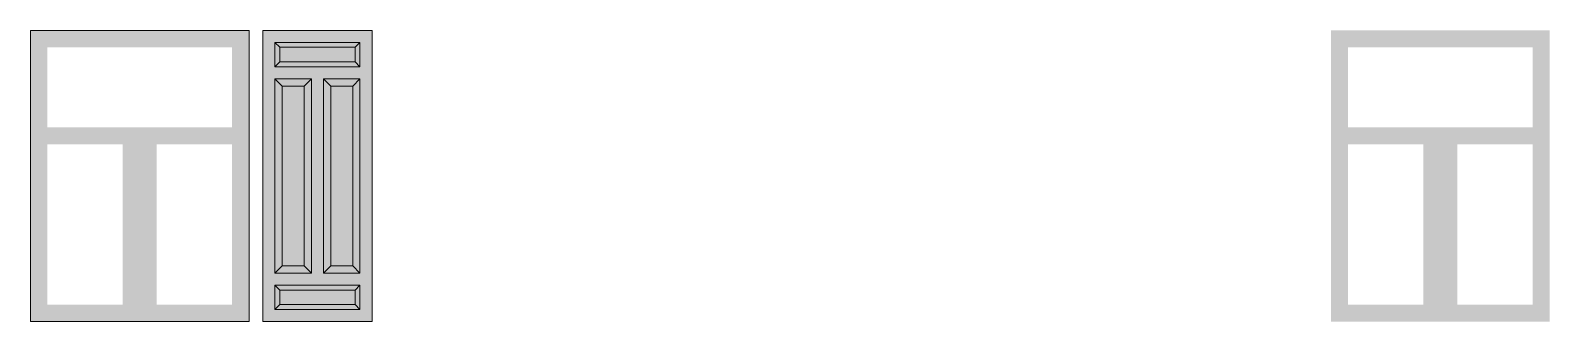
# Model space of a CAD drawing. Header units: millimetres. Extents: x -2481 to 9238, y -476 to 10647.
# Drawn here: x 927 to 1552, y 2147 to 2267 of the extents above; entities that cross this region are included whole.
import ezdxf

# ---------------------------------------------------------------- set-up
doc = ezdxf.new("R2010")
doc.units = ezdxf.units.MM
doc.layers.add('A-ELEWACJA CIENKA', color=11, linetype='Continuous', lineweight=13)
doc.layers.add('B-materiały', color=9, linetype='Continuous', lineweight=0)
doc.layers.add('B-BIAŁY ELEM', color=7, linetype='Continuous', lineweight=0, true_color=0xf0f0f0)
doc.layers.add('new drewno jasne', color=7, linetype='Continuous', lineweight=0, true_color=0xc0802e)

msp = doc.modelspace()

# ---------------------------------------------------------------- hatches: boundary and pattern name
at = {"layer": 'A-ELEWACJA CIENKA', "true_color": 0xdcad6f, "transparency": 33554602}
h = msp.add_hatch(color=43, dxfattribs=at)
h.dxf.hatch_style = 1
h.paths.add_polyline_path([(1027.95, 2252.46), (1062.95, 2252.46), (1062.95, 2262.46), (1027.95, 2262.46)])
h = msp.add_hatch(color=43, dxfattribs=at)
h.dxf.hatch_style = 1
h.paths.add_polyline_path([(1027.95, 2247.46), (1042.95, 2247.46), (1042.95, 2167.46), (1027.95, 2167.46)])
h = msp.add_hatch(color=43, dxfattribs=at)
h.dxf.hatch_style = 1
h.paths.add_polyline_path([(1047.95, 2247.46), (1062.95, 2247.46), (1062.95, 2167.46), (1047.95, 2167.46)])
h = msp.add_hatch(color=43, dxfattribs=at)
h.dxf.hatch_style = 1
h.paths.add_polyline_path([(1027.95, 2152.46), (1062.95, 2152.46), (1062.95, 2162.46), (1027.95, 2162.46)])
at = {"layer": 'B-BIAŁY ELEM', "transparency": 33554687}
h = msp.add_hatch(color=256, dxfattribs=at)
h.dxf.hatch_style = 1
h.paths.add_polyline_path([(1552.35, 2267.46), (1462.35, 2267.46), (1462.35, 2147.46), (1507.35, 2147.46), (1507.35, 2227.46), (1469.35, 2227.46), (1469.35, 2260.46), (1545.35, 2260.46), (1545.35, 2227.46), (1507.35, 2227.46), (1507.35, 2147.46), (1552.35, 2147.46)])
h.paths.add_polyline_path([(1514.35, 2154.46), (1514.35, 2220.46), (1545.35, 2220.46), (1545.35, 2154.46)], flags=16)
h.paths.add_polyline_path([(1500.35, 2154.46), (1469.35, 2154.46), (1469.35, 2220.46), (1500.35, 2220.46)], flags=16)
h.paths.add_polyline_path([(1017.35, 2267.46), (927.35, 2267.46), (927.35, 2147.46), (972.35, 2147.46), (972.35, 2227.46), (934.35, 2227.46), (934.35, 2260.46), (1010.35, 2260.46), (1010.35, 2227.46), (972.35, 2227.46), (972.35, 2147.46), (1017.35, 2147.46)])
h.paths.add_polyline_path([(979.35, 2154.46), (979.35, 2220.46), (1010.35, 2220.46), (1010.35, 2154.46)], flags=16)
h.paths.add_polyline_path([(965.35, 2154.46), (934.35, 2154.46), (934.35, 2220.46), (965.35, 2220.46)], flags=16)
at = {"layer": 'new drewno jasne', "transparency": 33554648}
h = msp.add_hatch(color=256, dxfattribs=at)
h.dxf.hatch_style = 1
h.paths.add_polyline_path([(1022.95, 2147.46), (1067.95, 2147.46), (1067.95, 2267.46), (1022.95, 2267.46)])

# ---------------------------------------------------------------- linework, layer by layer
at = {"layer": 'A-ELEWACJA CIENKA'}
msp.add_lwpolyline([(927.35, 2267.46), (1017.35, 2267.46), (1017.35, 2147.46), (927.35, 2147.46), (927.35, 2267.46)], dxfattribs=at)
msp.add_lwpolyline([(1022.95, 2147.46), (1067.95, 2147.46), (1067.95, 2267.46), (1022.95, 2267.46)], close=True, dxfattribs=at)
at = {"layer": 'B-materiały'}
for p, q in [((1029.95, 2260.46), (1027.95, 2262.46)), ((1060.95, 2260.46), (1062.95, 2262.46)), ((1027.95, 2252.46), (1029.95, 2254.46)), ((1060.95, 2254.46), (1062.95, 2252.46)), ((1027.95, 2247.46), (1030.95, 2244.46)), ((1039.95, 2244.46), (1042.95, 2247.46)), ((1047.95, 2247.46), (1050.95, 2244.46)), ((1059.95, 2244.46), (1062.95, 2247.46)), ((1027.95, 2167.46), (1030.95, 2170.46)), ((1039.95, 2170.46), (1042.95, 2167.46)), ((1047.95, 2167.46), (1050.95, 2170.46)), ((1059.95, 2170.46), (1062.95, 2167.46)), ((1029.95, 2160.46), (1027.95, 2162.46)), ((1060.95, 2160.46), (1062.95, 2162.46)), ((1027.95, 2152.46), (1029.95, 2154.46)), ((1060.95, 2154.46), (1062.95, 2152.46))]:
    msp.add_line(p, q, dxfattribs=at)
for points in [[(1027.95, 2252.46), (1062.95, 2252.46), (1062.95, 2262.46), (1027.95, 2262.46)], [(1029.95, 2254.46), (1060.95, 2254.46), (1060.95, 2260.46), (1029.95, 2260.46)], [(1027.95, 2247.46), (1042.95, 2247.46), (1042.95, 2167.46), (1027.95, 2167.46)], [(1030.95, 2244.46), (1039.95, 2244.46), (1039.95, 2170.46), (1030.95, 2170.46)], [(1062.95, 2167.46), (1047.95, 2167.46), (1047.95, 2247.46), (1062.95, 2247.46)], [(1047.95, 2247.46), (1062.95, 2247.46), (1062.95, 2167.46), (1047.95, 2167.46)], [(1059.95, 2170.46), (1050.95, 2170.46), (1050.95, 2244.46), (1059.95, 2244.46)], [(1050.95, 2244.46), (1059.95, 2244.46), (1059.95, 2170.46), (1050.95, 2170.46)], [(1027.95, 2162.46), (1062.95, 2162.46), (1062.95, 2152.46), (1027.95, 2152.46)], [(1029.95, 2154.46), (1060.95, 2154.46), (1060.95, 2160.46), (1029.95, 2160.46)]]:
    msp.add_lwpolyline(points, close=True, dxfattribs=at)

doc.saveas('drawing.dxf')
